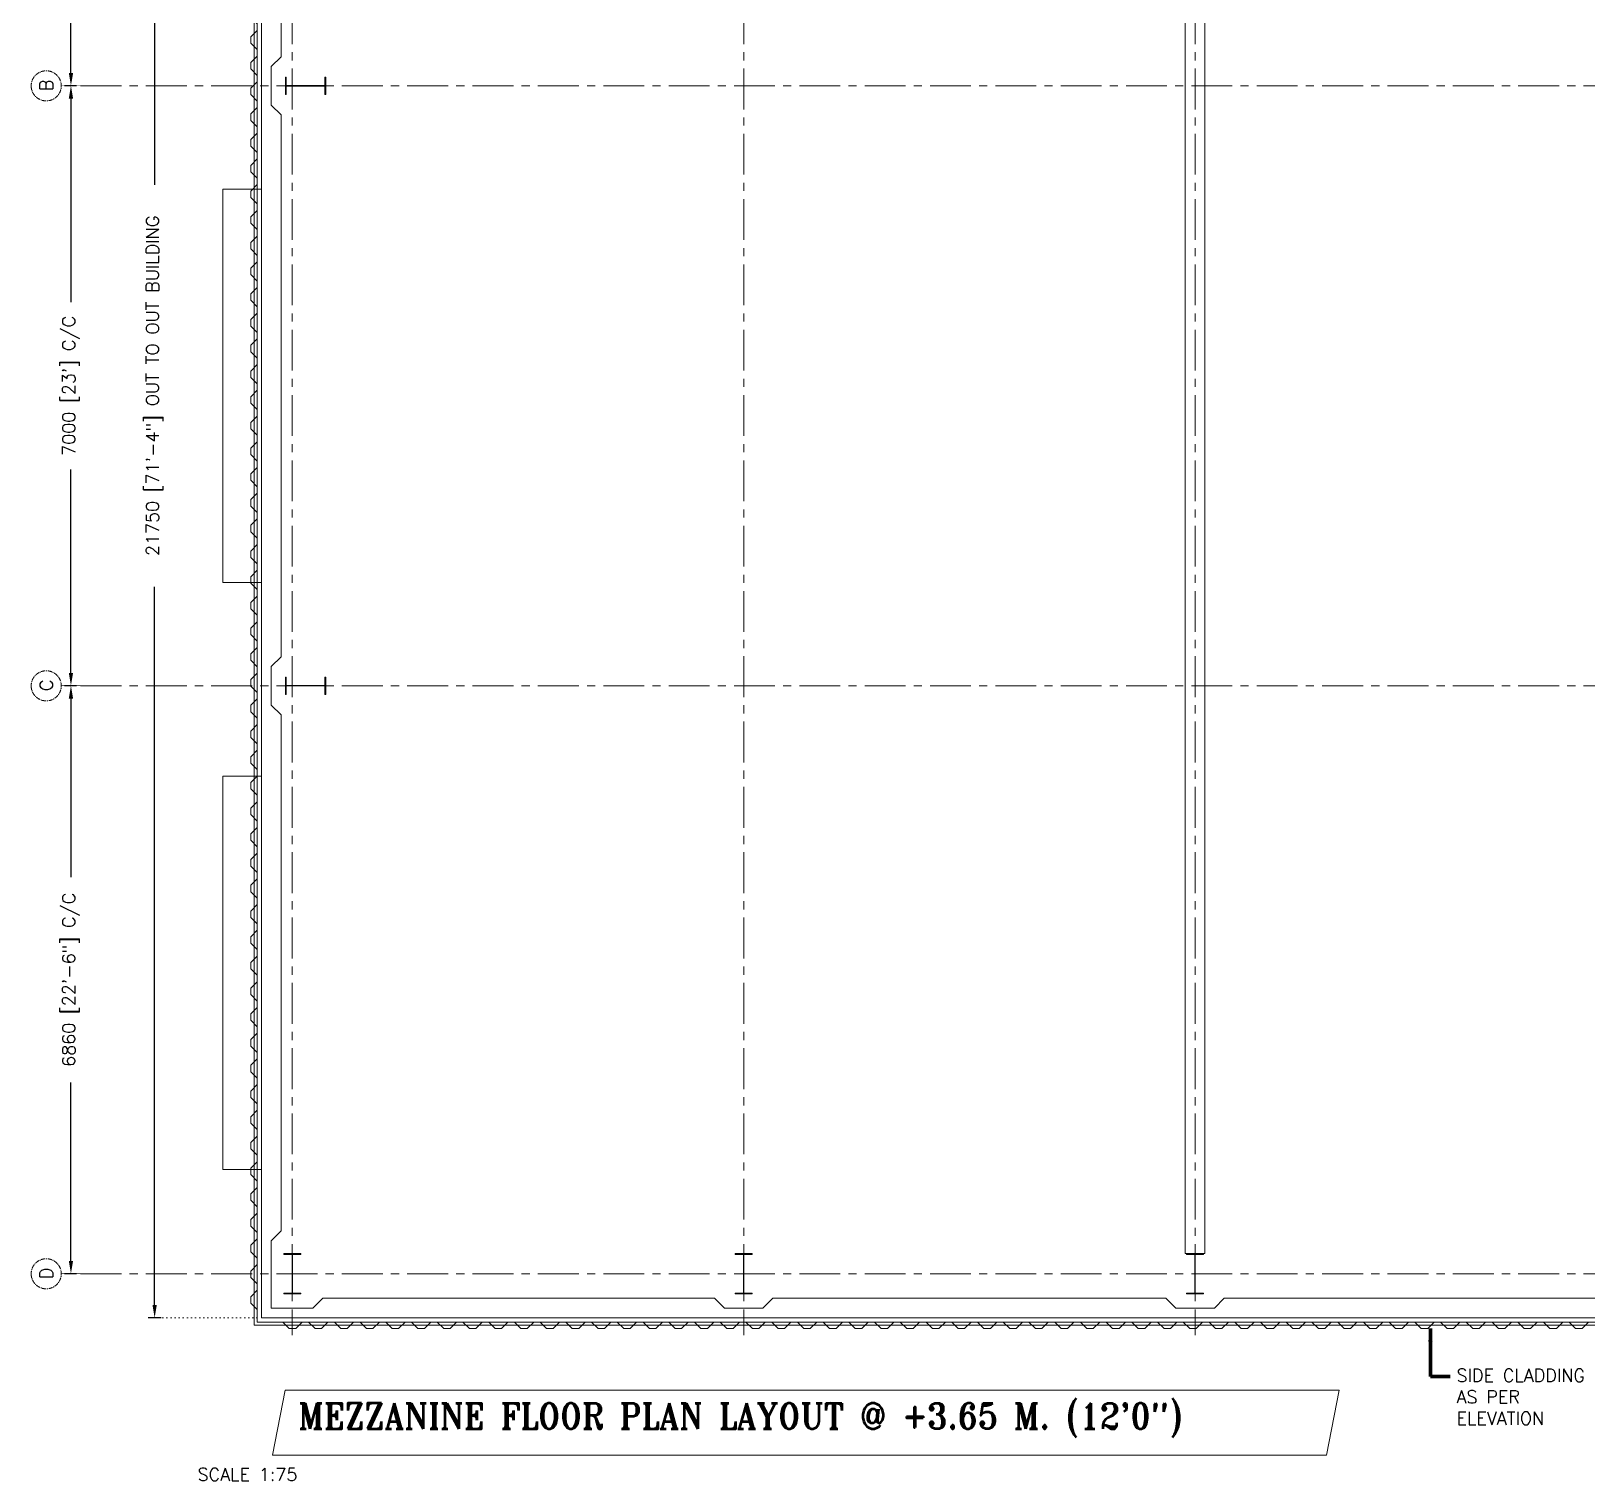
# Model space of a CAD drawing. Header units: millimetres. Extents: x 5227 to 261376, y 53707 to 123566.
# Drawn here: x 91426 to 109568, y 89037 to 105952 of the extents above; entities that cross this region are included whole.
import ezdxf

# ---------------------------------------------------------------- set-up
doc = ezdxf.new("R2010")
doc.units = ezdxf.units.MM
doc.header["$PDMODE"] = 35
doc.header["$PDSIZE"] = -10
doc.linetypes.add('CENTERX2', pattern=[101.6, 63.5, -12.7, 12.7, -12.7])
doc.linetypes.add('DOT', pattern=[6.35, 0, -6.35])
doc.layers.get('0').update_dxf_attribs({"lineweight": 0})
doc.layers.get('Defpoints').update_dxf_attribs({"lineweight": 0})
for name, color, linetype, lineweight in [('PV_DIMENTION_MAIN_ROMAND', 7, 'Continuous', 0), ('PV_DIMENTION_SECOND_ROMANS', 7, 'Continuous', 0), ('PV_DOTED LINE', 252, 'DOT', 0), ('PV_EXTRA_LINE', 252, 'Continuous', 0), ('PV_GRID MARKING', 252, 'Continuous', 0), ('PV_MASONRY', 10, 'Continuous', 0), ('PV_SLAB_LINE', 30, 'Continuous', 0), ('PV_STEEL LINE', 7, 'Continuous', 0), ('PV_STEEL_I SECTION', 5, 'Continuous', 0), ('PV_TEXT_ROMAND', 1, 'Continuous', 0), ('PV_TEXT_ROMANS', 7, 'Continuous', 0)]:
    doc.layers.add(name, color=color, linetype=linetype, lineweight=lineweight)
doc.layers.add('PV_GRID_LINE', color=252, linetype='CENTERX2', lineweight=0, transparency=0.5)
doc.styles.add('PV_ROMAND', font='romand.shx')
doc.styles.add('PV_ROMANS', font='romans.shx')
doc.styles.add('ROMANT', font='ROMANT.shx', dxfattribs={"width": 0.9, "height": 200})
doc.dimstyles.new('PV_1-75_MM', dxfattribs={"dimscale": 75, "dimtxt": 2, "dimasz": 2, "dimexe": 1, "dimexo": 0.625, "dimtad": 0, "dimdec": 0, "dimdsep": 46, "dimtxsty": 'PV_ROMAND', "dimcen": 2.5, "dimadec": 0, "dimazin": 0, "dimtfac": 1, "dimtdec": 0, "dimtmove": 1, "dimatfit": 2, "dimfxl": 1, "dimfxlon": 1, "dimarcsym": 0})
doc.dimstyles.new('PV_1-75_MM_FOOT', dxfattribs={"dimscale": 75, "dimtxt": 2, "dimasz": 2, "dimexe": 1, "dimexo": 0.625, "dimtad": 0, "dimdec": 0, "dimdsep": 46, "dimtxsty": 'PV_ROMAND', "dimcen": 2.5, "dimadec": 0, "dimazin": 0, "dimtfac": 1, "dimtdec": 0, "dimtmove": 1, "dimatfit": 2, "dimfxl": 1, "dimfxlon": 1, "dimarcsym": 0})

# ---------------------------------------------------------------- blocks, each defined once
blk = doc.blocks.new('*U326')
at = {"color": 7}
blk.add_circle((0, 234), 234, dxfattribs=at)
at = {"layer": 'PV_EXTRA_LINE', "linetype": 'CENTERX2', "ltscale": 10}
blk.add_line((0, -300), (0, -34227), dxfattribs=at)
at = {"layer": 'PV_GRID MARKING', "color": 7, "const_width": 10}
blk.add_lwpolyline([(0, 0), (0, -300)], dxfattribs=at)
at = {"layer": 'PV_TEXT_ROMANS', "color": 7, "style": 'PV_ROMANS'}
blk.add_attdef('1', (-101, 132), '', height=200, dxfattribs=at)
blk = doc.blocks.new('*U564')
at = {"color": 7}
blk.add_circle((0, 234), 234, dxfattribs=at)
at = {"layer": 'PV_EXTRA_LINE', "linetype": 'CENTERX2', "ltscale": 10}
blk.add_line((0, -300), (0, -34227), dxfattribs=at)
at = {"layer": 'PV_GRID MARKING', "color": 7, "const_width": 10}
blk.add_lwpolyline([(0, 0), (0, -300)], dxfattribs=at)
at = {"layer": 'PV_TEXT_ROMANS', "color": 7, "style": 'PV_ROMANS'}
blk.add_attdef('1', (-101, 132), '', height=200, dxfattribs=at)
blk = doc.blocks.new('*U565')
at = {"color": 7}
blk.add_circle((0, 234), 234, dxfattribs=at)
at = {"layer": 'PV_EXTRA_LINE', "linetype": 'CENTERX2', "ltscale": 10}
blk.add_line((0, -300), (0, -34227), dxfattribs=at)
at = {"layer": 'PV_GRID MARKING', "color": 7, "const_width": 10}
blk.add_lwpolyline([(0, 0), (0, -300)], dxfattribs=at)
at = {"layer": 'PV_TEXT_ROMANS', "color": 7, "style": 'PV_ROMANS'}
blk.add_attdef('1', (-101, 132), '', height=200, dxfattribs=at)
blk = doc.blocks.new('*U329')
at = {"color": 7}
blk.add_circle((0, 234), 234, dxfattribs=at)
at = {"layer": 'PV_EXTRA_LINE', "linetype": 'CENTERX2', "ltscale": 10}
blk.add_line((0, -300), (0, -46971), dxfattribs=at)
at = {"layer": 'PV_GRID MARKING', "color": 7, "const_width": 10}
blk.add_lwpolyline([(0, 0), (0, -300)], dxfattribs=at)
at = {"layer": 'PV_TEXT_ROMANS', "color": 7, "style": 'PV_ROMANS'}
blk.add_attdef('1', (-80, 132), '', height=200, dxfattribs=at)
blk = doc.blocks.new('*U330')
at = {"color": 7}
blk.add_circle((0, 234), 234, dxfattribs=at)
at = {"layer": 'PV_EXTRA_LINE', "linetype": 'CENTERX2', "ltscale": 10}
blk.add_line((0, -300), (0, -46971), dxfattribs=at)
at = {"layer": 'PV_GRID MARKING', "color": 7, "const_width": 10}
blk.add_lwpolyline([(0, 0), (0, -300)], dxfattribs=at)
at = {"layer": 'PV_TEXT_ROMANS', "color": 7, "style": 'PV_ROMANS'}
blk.add_attdef('1', (-80, 132), '', height=200, dxfattribs=at)
blk = doc.blocks.new('*U331')
at = {"color": 7}
blk.add_circle((0, 234), 234, dxfattribs=at)
at = {"layer": 'PV_EXTRA_LINE', "linetype": 'CENTERX2', "ltscale": 10}
blk.add_line((0, -300), (0, -46971), dxfattribs=at)
at = {"layer": 'PV_GRID MARKING', "color": 7, "const_width": 10}
blk.add_lwpolyline([(0, 0), (0, -300)], dxfattribs=at)
at = {"layer": 'PV_TEXT_ROMANS', "color": 7, "style": 'PV_ROMANS'}
blk.add_attdef('1', (-80, 132), '', height=200, dxfattribs=at)
blk = doc.blocks.new('*D339')
at = {"layer": 'Defpoints', "color": 0, "transparency": 16777216}
for p in [(92003, 112174), (91891, 105314), (92003, 105314)]:
    blk.add_point(p, dxfattribs=at)
at = {"layer": 'PV_DIMENTION_SECOND_ROMANS', "color": 0, "lineweight": -2, "transparency": 16777216}
for p, q in [((91956, 112174), (91816, 112174)), ((91891, 112024), (91891, 109940)), ((91891, 105464), (91891, 107547)), ((91956, 105314), (91816, 105314))]:
    blk.add_line(p, q, dxfattribs=at)
at = {"layer": 'PV_DIMENTION_SECOND_ROMANS', "color": 0, "transparency": 16777216}
for points in [[(91916, 112024), (91866, 112024), (91891, 112174)], [(91866, 105464), (91916, 105464), (91891, 105314)]]:
    blk.add_solid(points, dxfattribs=at)
at = {"layer": 'PV_DIMENTION_SECOND_ROMANS', "color": 0, "transparency": 16777216, "insert": (91891, 108744), "char_height": 150, "attachment_point": 5, "rotation": 90, "style": 'PV_ROMAND'}
blk.add_mtext('6860 [22\'-6"] C/C', dxfattribs=at)
blk = doc.blocks.new('*D340')
at = {"layer": 'Defpoints', "color": 0, "transparency": 16777216}
for p in [(92003, 105314), (91891, 98314), (92003, 98314)]:
    blk.add_point(p, dxfattribs=at)
at = {"layer": 'PV_DIMENTION_SECOND_ROMANS', "color": 0, "lineweight": -2, "transparency": 16777216}
for p, q in [((91956, 105314), (91816, 105314)), ((91891, 105164), (91891, 102789)), ((91891, 98464), (91891, 100838)), ((91956, 98314), (91816, 98314))]:
    blk.add_line(p, q, dxfattribs=at)
at = {"layer": 'PV_DIMENTION_SECOND_ROMANS', "color": 0, "transparency": 16777216}
for points in [[(91916, 105164), (91866, 105164), (91891, 105314)], [(91866, 98464), (91916, 98464), (91891, 98314)]]:
    blk.add_solid(points, dxfattribs=at)
at = {"layer": 'PV_DIMENTION_SECOND_ROMANS', "color": 0, "transparency": 16777216, "insert": (91891, 101814), "char_height": 150, "attachment_point": 5, "rotation": 90, "style": 'PV_ROMAND'}
blk.add_mtext("7000 [23'] C/C", dxfattribs=at)
blk = doc.blocks.new('*D341')
at = {"layer": 'Defpoints', "color": 0, "transparency": 16777216}
for p in [(92003, 98314), (91891, 91454), (92003, 91454)]:
    blk.add_point(p, dxfattribs=at)
at = {"layer": 'PV_DIMENTION_SECOND_ROMANS', "color": 0, "lineweight": -2, "transparency": 16777216}
for p, q in [((91956, 98314), (91816, 98314)), ((91891, 98164), (91891, 96080)), ((91891, 91604), (91891, 93687)), ((91956, 91454), (91816, 91454))]:
    blk.add_line(p, q, dxfattribs=at)
at = {"layer": 'PV_DIMENTION_SECOND_ROMANS', "color": 0, "transparency": 16777216}
for points in [[(91916, 98164), (91866, 98164), (91891, 98314)], [(91866, 91604), (91916, 91604), (91891, 91454)]]:
    blk.add_solid(points, dxfattribs=at)
at = {"layer": 'PV_DIMENTION_SECOND_ROMANS', "color": 0, "transparency": 16777216, "insert": (91891, 94884), "char_height": 150, "attachment_point": 5, "rotation": 90, "style": 'PV_ROMAND'}
blk.add_mtext('6860 [22\'-6"] C/C', dxfattribs=at)
blk = doc.blocks.new('*D342')
at = {"layer": 'Defpoints', "color": 0, "transparency": 16777216}
for p in [(94112, 112689), (92867, 90939), (94112, 90939)]:
    blk.add_point(p, dxfattribs=at)
at = {"layer": 'PV_DIMENTION_SECOND_ROMANS', "color": 0, "lineweight": -2, "transparency": 16777216}
for p, q in [((92942, 112689), (92792, 112689)), ((92867, 112539), (92867, 104157)), ((92867, 91089), (92867, 99470)), ((92942, 90939), (92792, 90939))]:
    blk.add_line(p, q, dxfattribs=at)
at = {"layer": 'PV_DIMENTION_SECOND_ROMANS', "color": 0, "transparency": 16777216}
for points in [[(92892, 112539), (92842, 112539), (92867, 112689)], [(92842, 91089), (92892, 91089), (92867, 90939)]]:
    blk.add_solid(points, dxfattribs=at)
at = {"layer": 'PV_DIMENTION_SECOND_ROMANS', "color": 0, "transparency": 16777216, "insert": (92867, 101814), "char_height": 150, "attachment_point": 5, "rotation": 90, "style": 'PV_ROMAND'}
blk.add_mtext('21750 [71\'-4"] OUT TO OUT BUILDING', dxfattribs=at)
blk = doc.blocks.new('G$C46714317')
at = {"layer": 'PV_STEEL_I SECTION'}
for points in [[(100, 235), (-100, 235), (-100, 225), (100, 225)], [(2, 225), (-3, 225), (-3, -225), (2, -225)], [(100, -235), (-100, -235), (-100, -225), (100, -225)]]:
    blk.add_lwpolyline(points, close=True, dxfattribs=at)
blk = doc.blocks.new('*U829')
at = {"layer": 'PV_STEEL LINE', "color": 250}
for p, q in [((2212.5, 0), (2137.5, 0)), ((2287.5, -75), (2212.5, 0)), ((2362.5, -75), (2287.5, -75)), ((2437.5, 0), (2362.5, -75)), ((2512.5, 0), (2437.5, 0)), ((2587.5, -75), (2512.5, 0)), ((2662.5, -75), (2587.5, -75)), ((2737.5, 0), (2662.5, -75)), ((2812.5, 0), (2737.5, 0)), ((2887.5, -75), (2812.5, 0)), ((2962.5, -75), (2887.5, -75)), ((3037.5, 0), (2962.5, -75)), ((3112.5, 0), (3037.5, 0)), ((3187.5, -75), (3112.5, 0)), ((3262.5, -75), (3187.5, -75)), ((3337.5, 0), (3262.5, -75)), ((3412.5, 0), (3337.5, 0)), ((3487.5, -75), (3412.5, 0)), ((3562.5, -75), (3487.5, -75)), ((3637.5, 0), (3562.5, -75)), ((3712.5, 0), (3637.5, 0)), ((3787.5, -75), (3712.5, 0)), ((3862.5, -75), (3787.5, -75)), ((3937.5, 0), (3862.5, -75)), ((4012.5, 0), (3937.5, 0)), ((4087.5, -75), (4012.5, 0)), ((4162.5, -75), (4087.5, -75)), ((4237.5, 0), (4162.5, -75)), ((4312.5, 0), (4237.5, 0)), ((4387.5, -75), (4312.5, 0)), ((4462.5, -75), (4387.5, -75)), ((4537.5, 0), (4462.5, -75)), ((4612.5, 0), (4537.5, 0)), ((4687.5, -75), (4612.5, 0)), ((4762.5, -75), (4687.5, -75)), ((4837.5, 0), (4762.5, -75)), ((4912.5, 0), (4837.5, 0)), ((4987.5, -75), (4912.5, 0)), ((5062.5, -75), (4987.5, -75)), ((5137.5, 0), (5062.5, -75)), ((5212.5, 0), (5137.5, 0)), ((5287.5, -75), (5212.5, 0)), ((5362.5, -75), (5287.5, -75)), ((5437.5, 0), (5362.5, -75)), ((5512.5, 0), (5437.5, 0)), ((5587.5, -75), (5512.5, 0)), ((5662.5, -75), (5587.5, -75)), ((5737.5, 0), (5662.5, -75)), ((5812.5, 0), (5737.5, 0)), ((5887.5, -75), (5812.5, 0)), ((5962.5, -75), (5887.5, -75)), ((6037.5, 0), (5962.5, -75)), ((6112.5, 0), (6037.5, 0)), ((6187.5, -75), (6112.5, 0)), ((6262.5, -75), (6187.5, -75)), ((6337.5, 0), (6262.5, -75)), ((6412.5, 0), (6337.5, 0)), ((6487.5, -75), (6412.5, 0)), ((6562.5, -75), (6487.5, -75)), ((6637.5, 0), (6562.5, -75)), ((6712.5, 0), (6637.5, 0)), ((6787.5, -75), (6712.5, 0)), ((6862.5, -75), (6787.5, -75)), ((6937.5, 0), (6862.5, -75)), ((7012.5, 0), (6937.5, 0)), ((7087.5, -75), (7012.5, 0)), ((7162.5, -75), (7087.5, -75)), ((7237.5, 0), (7162.5, -75)), ((7312.5, 0), (7237.5, 0)), ((7387.5, -75), (7312.5, 0)), ((7462.5, -75), (7387.5, -75)), ((7537.5, 0), (7462.5, -75)), ((7612.5, 0), (7537.5, 0)), ((7687.5, -75), (7612.5, 0)), ((7762.5, -75), (7687.5, -75)), ((7837.5, 0), (7762.5, -75)), ((7912.5, 0), (7837.5, 0)), ((7987.5, -75), (7912.5, 0)), ((8062.5, -75), (7987.5, -75)), ((8137.5, 0), (8062.5, -75)), ((8212.5, 0), (8137.5, 0)), ((8287.5, -75), (8212.5, 0)), ((8362.5, -75), (8287.5, -75)), ((8437.5, 0), (8362.5, -75)), ((8512.5, 0), (8437.5, 0)), ((8587.5, -75), (8512.5, 0)), ((8662.5, -75), (8587.5, -75)), ((8737.5, 0), (8662.5, -75)), ((8812.5, 0), (8737.5, 0)), ((8887.5, -75), (8812.5, 0)), ((8962.5, -75), (8887.5, -75)), ((9037.5, 0), (8962.5, -75)), ((9112.5, 0), (9037.5, 0)), ((9187.5, -75), (9112.5, 0)), ((9262.5, -75), (9187.5, -75)), ((9337.5, 0), (9262.5, -75)), ((9412.5, 0), (9337.5, 0)), ((9487.5, -75), (9412.5, 0)), ((9562.5, -75), (9487.5, -75)), ((9637.5, 0), (9562.5, -75)), ((9712.5, 0), (9637.5, 0)), ((9787.5, -75), (9712.5, 0)), ((9862.5, -75), (9787.5, -75)), ((9937.5, 0), (9862.5, -75)), ((10012.5, 0), (9937.5, 0)), ((10087.5, -75), (10012.5, 0)), ((10162.5, -75), (10087.5, -75)), ((10237.5, 0), (10162.5, -75)), ((10312.5, 0), (10237.5, 0)), ((10387.5, -75), (10312.5, 0)), ((10462.5, -75), (10387.5, -75)), ((10537.5, 0), (10462.5, -75)), ((10612.5, 0), (10537.5, 0)), ((10687.5, -75), (10612.5, 0)), ((10762.5, -75), (10687.5, -75)), ((10837.5, 0), (10762.5, -75)), ((10912.5, 0), (10837.5, 0)), ((10987.5, -75), (10912.5, 0)), ((11062.5, -75), (10987.5, -75)), ((11137.5, 0), (11062.5, -75)), ((11212.5, 0), (11137.5, 0)), ((11287.5, -75), (11212.5, 0)), ((11362.5, -75), (11287.5, -75)), ((11437.5, 0), (11362.5, -75)), ((11512.5, 0), (11437.5, 0)), ((11587.5, -75), (11512.5, 0)), ((11662.5, -75), (11587.5, -75)), ((11737.5, 0), (11662.5, -75)), ((11812.5, 0), (11737.5, 0)), ((11887.5, -75), (11812.5, 0)), ((11962.5, -75), (11887.5, -75)), ((12037.5, 0), (11962.5, -75)), ((12112.5, 0), (12037.5, 0)), ((12187.5, -75), (12112.5, 0)), ((12262.5, -75), (12187.5, -75)), ((12337.5, 0), (12262.5, -75)), ((12412.5, 0), (12337.5, 0)), ((12487.5, -75), (12412.5, 0)), ((12562.5, -75), (12487.5, -75)), ((12637.5, 0), (12562.5, -75)), ((12712.5, 0), (12637.5, 0)), ((12787.5, -75), (12712.5, 0)), ((12862.5, -75), (12787.5, -75)), ((12937.5, 0), (12862.5, -75)), ((13012.5, 0), (12937.5, 0)), ((13087.5, -75), (13012.5, 0)), ((13162.5, -75), (13087.5, -75)), ((13237.5, 0), (13162.5, -75)), ((13312.5, 0), (13237.5, 0)), ((13387.5, -75), (13312.5, 0)), ((13462.5, -75), (13387.5, -75)), ((13537.5, 0), (13462.5, -75)), ((13612.5, 0), (13537.5, 0)), ((13687.5, -75), (13612.5, 0)), ((13762.5, -75), (13687.5, -75)), ((13837.5, 0), (13762.5, -75)), ((13912.5, 0), (13837.5, 0)), ((13987.5, -75), (13912.5, 0)), ((14062.5, -75), (13987.5, -75)), ((14137.5, 0), (14062.5, -75)), ((14212.5, 0), (14137.5, 0)), ((14287.5, -75), (14212.5, 0)), ((14362.5, -75), (14287.5, -75)), ((14437.5, 0), (14362.5, -75)), ((14512.5, 0), (14437.5, 0)), ((14587.5, -75), (14512.5, 0)), ((14662.5, -75), (14587.5, -75)), ((14737.5, 0), (14662.5, -75)), ((14812.5, 0), (14737.5, 0)), ((14887.5, -75), (14812.5, 0)), ((14962.5, -75), (14887.5, -75)), ((15037.5, 0), (14962.5, -75)), ((15112.5, 0), (15037.5, 0)), ((15187.5, -75), (15112.5, 0)), ((15262.5, -75), (15187.5, -75)), ((15337.5, 0), (15262.5, -75)), ((15412.5, 0), (15337.5, 0)), ((15487.5, -75), (15412.5, 0)), ((15562.5, -75), (15487.5, -75)), ((15637.5, 0), (15562.5, -75)), ((15712.5, 0), (15637.5, 0)), ((15787.5, -75), (15712.5, 0)), ((15862.5, -75), (15787.5, -75)), ((15937.5, 0), (15862.5, -75)), ((16012.5, 0), (15937.5, 0)), ((16087.5, -75), (16012.5, 0)), ((16162.5, -75), (16087.5, -75)), ((16237.5, 0), (16162.5, -75)), ((16312.5, 0), (16237.5, 0)), ((16387.5, -75), (16312.5, 0)), ((16462.5, -75), (16387.5, -75)), ((16537.5, 0), (16462.5, -75)), ((16612.5, 0), (16537.5, 0)), ((16687.5, -75), (16612.5, 0)), ((16762.5, -75), (16687.5, -75)), ((16837.5, 0), (16762.5, -75)), ((16912.5, 0), (16837.5, 0)), ((16987.5, -75), (16912.5, 0)), ((17062.5, -75), (16987.5, -75)), ((17137.5, 0), (17062.5, -75)), ((17212.5, 0), (17137.5, 0)), ((17287.5, -75), (17212.5, 0)), ((17362.5, -75), (17287.5, -75)), ((17437.5, 0), (17362.5, -75)), ((17512.5, 0), (17437.5, 0)), ((17587.5, -75), (17512.5, 0)), ((17662.5, -75), (17587.5, -75)), ((17737.5, 0), (17662.5, -75)), ((17812.5, 0), (17737.5, 0)), ((17887.5, -75), (17812.5, 0)), ((17962.5, -75), (17887.5, -75)), ((18037.5, 0), (17962.5, -75))]:
    blk.add_line(p, q, dxfattribs=at)
blk = doc.blocks.new('*U560')
at = {"layer": 'PV_STEEL LINE', "color": 250}
for p, q in [((2735, -75), (2660, 0)), ((2885, 0), (2810, -75)), ((2960, 0), (2885, 0)), ((3035, -75), (2960, 0)), ((3185, 0), (3110, -75)), ((3260, 0), (3185, 0)), ((3335, -75), (3260, 0)), ((3485, 0), (3410, -75)), ((3560, 0), (3485, 0)), ((3635, -75), (3560, 0)), ((3785, 0), (3710, -75)), ((3860, 0), (3785, 0)), ((3935, -75), (3860, 0)), ((4085, 0), (4010, -75)), ((4160, 0), (4085, 0)), ((4235, -75), (4160, 0)), ((4385, 0), (4310, -75)), ((4460, 0), (4385, 0)), ((4535, -75), (4460, 0)), ((4685, 0), (4610, -75)), ((4760, 0), (4685, 0)), ((4835, -75), (4760, 0)), ((4985, 0), (4910, -75)), ((5060, 0), (4985, 0)), ((5135, -75), (5060, 0)), ((5285, 0), (5210, -75)), ((5360, 0), (5285, 0)), ((5435, -75), (5360, 0)), ((5585, 0), (5510, -75)), ((5660, 0), (5585, 0)), ((5735, -75), (5660, 0)), ((5885, 0), (5810, -75)), ((5960, 0), (5885, 0)), ((6035, -75), (5960, 0)), ((6185, 0), (6110, -75)), ((6260, 0), (6185, 0)), ((6335, -75), (6260, 0)), ((6485, 0), (6410, -75)), ((6560, 0), (6485, 0)), ((6635, -75), (6560, 0)), ((6785, 0), (6710, -75)), ((6860, 0), (6785, 0)), ((6935, -75), (6860, 0)), ((7085, 0), (7010, -75)), ((7160, 0), (7085, 0)), ((7235, -75), (7160, 0)), ((7385, 0), (7310, -75)), ((7460, 0), (7385, 0)), ((7535, -75), (7460, 0)), ((7685, 0), (7610, -75)), ((7760, 0), (7685, 0)), ((7835, -75), (7760, 0)), ((7985, 0), (7910, -75)), ((8060, 0), (7985, 0)), ((8135, -75), (8060, 0)), ((8285, 0), (8210, -75)), ((8360, 0), (8285, 0)), ((8435, -75), (8360, 0)), ((8585, 0), (8510, -75)), ((8660, 0), (8585, 0)), ((8735, -75), (8660, 0)), ((8885, 0), (8810, -75)), ((8960, 0), (8885, 0)), ((9035, -75), (8960, 0)), ((9185, 0), (9110, -75)), ((9260, 0), (9185, 0)), ((9335, -75), (9260, 0)), ((9485, 0), (9410, -75)), ((9560, 0), (9485, 0)), ((9635, -75), (9560, 0)), ((9785, 0), (9710, -75)), ((9860, 0), (9785, 0)), ((9935, -75), (9860, 0)), ((10085, 0), (10010, -75)), ((10160, 0), (10085, 0)), ((10235, -75), (10160, 0)), ((10385, 0), (10310, -75)), ((10460, 0), (10385, 0)), ((10535, -75), (10460, 0)), ((10685, 0), (10610, -75)), ((10760, 0), (10685, 0)), ((10835, -75), (10760, 0)), ((10985, 0), (10910, -75)), ((11060, 0), (10985, 0)), ((11135, -75), (11060, 0)), ((11285, 0), (11210, -75)), ((11360, 0), (11285, 0)), ((11435, -75), (11360, 0)), ((11585, 0), (11510, -75)), ((11660, 0), (11585, 0)), ((11735, -75), (11660, 0)), ((11885, 0), (11810, -75)), ((11960, 0), (11885, 0)), ((12035, -75), (11960, 0)), ((12185, 0), (12110, -75)), ((12260, 0), (12185, 0)), ((12335, -75), (12260, 0)), ((12485, 0), (12410, -75)), ((12560, 0), (12485, 0)), ((12635, -75), (12560, 0)), ((12785, 0), (12710, -75)), ((12860, 0), (12785, 0)), ((12935, -75), (12860, 0)), ((13085, 0), (13010, -75)), ((13160, 0), (13085, 0)), ((13235, -75), (13160, 0)), ((13385, 0), (13310, -75)), ((13460, 0), (13385, 0)), ((13535, -75), (13460, 0)), ((13685, 0), (13610, -75)), ((13760, 0), (13685, 0)), ((13835, -75), (13760, 0)), ((13985, 0), (13910, -75)), ((14060, 0), (13985, 0)), ((14135, -75), (14060, 0)), ((14285, 0), (14210, -75)), ((14360, 0), (14285, 0)), ((14435, -75), (14360, 0)), ((14585, 0), (14510, -75)), ((14660, 0), (14585, 0)), ((14735, -75), (14660, 0)), ((14885, 0), (14810, -75)), ((14960, 0), (14885, 0)), ((15035, -75), (14960, 0)), ((15185, 0), (15110, -75)), ((15260, 0), (15185, 0)), ((15335, -75), (15260, 0)), ((15485, 0), (15410, -75)), ((15560, 0), (15485, 0)), ((15635, -75), (15560, 0)), ((15785, 0), (15710, -75)), ((15860, 0), (15785, 0)), ((15935, -75), (15860, 0)), ((16085, 0), (16010, -75)), ((16160, 0), (16085, 0)), ((16235, -75), (16160, 0)), ((16385, 0), (16310, -75)), ((16460, 0), (16385, 0)), ((16535, -75), (16460, 0)), ((16685, 0), (16610, -75)), ((16760, 0), (16685, 0)), ((16835, -75), (16760, 0)), ((16985, 0), (16910, -75)), ((17060, 0), (16985, 0)), ((17135, -75), (17060, 0)), ((17285, 0), (17210, -75)), ((17360, 0), (17285, 0)), ((17435, -75), (17360, 0)), ((17585, 0), (17510, -75)), ((17660, 0), (17585, 0)), ((17735, -75), (17660, 0)), ((17885, 0), (17810, -75)), ((2810, -75), (2735, -75)), ((3110, -75), (3035, -75)), ((3410, -75), (3335, -75)), ((3710, -75), (3635, -75)), ((4010, -75), (3935, -75)), ((4310, -75), (4235, -75)), ((4610, -75), (4535, -75)), ((4910, -75), (4835, -75)), ((5210, -75), (5135, -75)), ((5510, -75), (5435, -75)), ((5810, -75), (5735, -75)), ((6110, -75), (6035, -75)), ((6410, -75), (6335, -75)), ((6710, -75), (6635, -75)), ((7010, -75), (6935, -75)), ((7310, -75), (7235, -75)), ((7610, -75), (7535, -75)), ((7910, -75), (7835, -75)), ((8210, -75), (8135, -75)), ((8510, -75), (8435, -75)), ((8810, -75), (8735, -75)), ((9110, -75), (9035, -75)), ((9410, -75), (9335, -75)), ((9710, -75), (9635, -75)), ((10010, -75), (9935, -75)), ((10310, -75), (10235, -75)), ((10610, -75), (10535, -75)), ((10910, -75), (10835, -75)), ((11210, -75), (11135, -75)), ((11510, -75), (11435, -75)), ((11810, -75), (11735, -75)), ((12110, -75), (12035, -75)), ((12410, -75), (12335, -75)), ((12710, -75), (12635, -75)), ((13010, -75), (12935, -75)), ((13310, -75), (13235, -75)), ((13610, -75), (13535, -75)), ((13910, -75), (13835, -75)), ((14210, -75), (14135, -75)), ((14510, -75), (14435, -75)), ((14810, -75), (14735, -75)), ((15110, -75), (15035, -75)), ((15410, -75), (15335, -75)), ((15710, -75), (15635, -75)), ((16010, -75), (15935, -75)), ((16310, -75), (16235, -75)), ((16610, -75), (16535, -75)), ((16910, -75), (16835, -75)), ((17210, -75), (17135, -75)), ((17510, -75), (17435, -75)), ((17810, -75), (17735, -75))]:
    blk.add_line(p, q, dxfattribs=at)

msp = doc.modelspace()

# ---------------------------------------------------------------- linework, layer by layer
at = {"layer": 'PV_DIMENTION_MAIN_ROMAND'}
msp.add_lwpolyline([(94062.3, 112738.5), (126462.3, 112738.5), (126462.3, 90888.5), (94062.3, 90888.5)], close=True, dxfattribs=at)
at = {"layer": 'PV_DIMENTION_SECOND_ROMANS'}
msp.add_lwpolyline([(126495.3, 90855.5), (94029.3, 90855.5), (94029.3, 112771.5), (126495.3, 112771.5)], close=True, dxfattribs=at)
at = {"layer": 'PV_DOTED LINE', "ltscale": 7.5}
msp.add_line((92867.1, 90938.5), (94112.3, 90938.5), dxfattribs=at)
at = {"layer": 'PV_MASONRY', "color": 252}
msp.add_lwpolyline([(104884, 109073.5), (105114, 109073.5), (105114, 91688.5), (104884, 91688.5)], close=True, dxfattribs=at)
at = {"layer": 'PV_MASONRY'}
for points in [[(94112.3, 106899.2), (94112.3, 90938.5), (126412.3, 90938.5)], [(109922.3, 91168.5), (105339, 91168.5), (105224, 91053.5), (104774, 91053.5), (104659, 91168.5), (100075.7, 91168.5), (99960.7, 91053.5), (99510.7, 91053.5), (99395.7, 91168.5), (94827.3, 91168.5), (94712.3, 91053.5), (94227.3, 91053.5), (94227.3, 91838.5), (94342.3, 91953.5), (94342.3, 97973.5), (94227.3, 98088.5), (94227.3, 98538.5), (94342.3, 98653.5), (94342.3, 104973.5), (94227.3, 105088.5), (94227.3, 105538.5), (94342.3, 105653.5), (94342.3, 106899.2)]]:
    msp.add_lwpolyline(points, dxfattribs=at)
at = {"layer": 'PV_SLAB_LINE'}
for points in [[(94112.3, 99518.5), (93662.3, 99518.5), (93662.3, 104108.5), (94112.3, 104108.5)], [(94112.3, 92668.5), (93662.3, 92668.5), (93662.3, 97258.5), (94112.3, 97258.5)]]:
    msp.add_lwpolyline(points, dxfattribs=at)
at = {"layer": 'PV_TEXT_ROMAND'}
msp.add_lwpolyline([(94389.4, 90094.3), (106680.8, 90094.3), (106530.8, 89337.1), (94239.4, 89337.1)], close=True, dxfattribs=at)

# ---------------------------------------------------------------- block references
at = {"layer": 'PV_DIMENTION_SECOND_ROMANS', "rotation": 270}
for p in [(94627.3, 105313.5), (94627.3, 98313.5)]:
    msp.add_blockref('G$C46714317', p, dxfattribs=at)
at = {"layer": 'PV_DIMENTION_SECOND_ROMANS'}
for p in [(94472.3, 91453.5), (99735.7, 91453.5), (104999, 91453.5)]:
    msp.add_blockref('G$C46714317', p, dxfattribs=at)
at = {"layer": 'PV_GRID_LINE', "linetype": 'ByBlock', "lineweight": 0, "xscale": 0.75, "yscale": 0.75, "zscale": 0.75}
for name, p, values in [('*U326', (94472.3, 116408.6), {'1': '1'}), ('*U564', (99735.7, 116408.6), {'1': '2'}), ('*U565', (104999, 116408.6), {'1': '3'})]:
    msp.add_blockref(name, p, dxfattribs=at).add_auto_attribs(values)
at = {"layer": 'PV_GRID_LINE', "linetype": 'ByBlock', "lineweight": 0}
ref = msp.add_blockref('*U329', (91778.2, 105313.5), dxfattribs=dict(at, xscale=-0.75, yscale=0.75, zscale=0.75, rotation=89.99999999951413))
ref.add_attrib('1', 'B', (91678.9, 105252.1), dxfattribs={"layer": 'PV_TEXT_ROMANS', "color": 7, "height": 150, "rotation": 90, "style": 'PV_ROMANS'})
ref = msp.add_blockref('*U330', (91778.2, 98313.5), dxfattribs=dict(at, xscale=-0.75, yscale=0.75, zscale=0.75, rotation=89.99999999951413))
ref.add_attrib('1', 'C', (91678.9, 98252.1), dxfattribs={"layer": 'PV_TEXT_ROMANS', "color": 7, "height": 150, "rotation": 90, "style": 'PV_ROMANS'})
ref = msp.add_blockref('*U331', (91778.2, 91453.5), dxfattribs=dict(at, xscale=-0.75, yscale=0.75, zscale=0.75, rotation=89.99999999951413))
ref.add_attrib('1', 'D', (91678.9, 91392.1), dxfattribs={"layer": 'PV_TEXT_ROMANS', "color": 7, "height": 150, "rotation": 90, "style": 'PV_ROMANS'})
at = {"layer": 'PV_TEXT_ROMANS', "lineweight": 0, "rotation": 270}
msp.add_blockref('*U829', (94062.3, 109073.5), dxfattribs=at)
at = {"layer": 'PV_TEXT_ROMANS', "lineweight": 0, "xscale": -1, "rotation": 3.157578379889062e-06}
msp.add_blockref('*U560', (112247.3, 90888.5), dxfattribs=at)

# ---------------------------------------------------------------- texts
at = {"layer": 'PV_TEXT_ROMAND', "insert": (94539.4, 89944.3), "char_height": 300, "attachment_point": 1, "style": 'ROMANT'}
msp.add_mtext('\\pxql;{\\C1;MEZZANINE FLOOR PLAN LAYOUT @ +3.65 M. (12\'0")}', dxfattribs=at)
at = {"layer": 'PV_TEXT_ROMANS', "char_height": 150, "style": 'PV_ROMANS'}
for s, insert, attachment_point in [('\\pxr0.05385,ql;SIDE CLADDING \\PAS PER \\PELEVATION', (108047.6, 90342.8), 1), ('\\pxr0.05385,ql;SCALE 1:75', (94539.4, 89187.1), 3)]:
    msp.add_mtext(s, dxfattribs=dict(at, insert=insert, attachment_point=attachment_point))

# ---------------------------------------------------------------- dimensions: what is measured, and where the dimension line sits
at = {"layer": 'PV_DIMENTION_SECOND_ROMANS'}
for base, p1, p2, text, picture, middle in [((92867.1, 90938.5), (94112.3, 112688.5), (94112.3, 90938.5), '<> OUT TO OUT BUILDING', '*D342', (92867.1, 101813.5)), ((91890.7, 105313.5), (92003.1, 112173.5), (92003.1, 105313.5), '<> C/C', '*D339', (91890.7, 108743.5)), ((91890.7, 98313.5), (92003.1, 105313.5), (92003.1, 98313.5), '<> C/C', '*D340', (91890.7, 101813.5)), ((91890.7, 91453.5), (92003.1, 98313.5), (92003.1, 91453.5), '<> C/C', '*D341', (91890.7, 94883.5))]:
    dim = msp.add_linear_dim(base=base, p1=p1, p2=p2, angle=90, text=text, dimstyle='PV_1-75_MM_FOOT', override={"dimtxsty": 'PV_ROMAND'}, dxfattribs=at)
    dim.commit()
    dim.dimension.update_dxf_attribs({"geometry": picture, "text_midpoint": middle})

# ---------------------------------------------------------------- leaders
msp.add_leader([(107743.3, 90813.5), (107743.3, 90256), (107974.5, 90256)], dimstyle='PV_1-75_MM', override={"dimscale": 75, "dimtxt": 2, "dimasz": 2, "dimgap": 0.625, "dimtad": 0, "dimtxsty": 'PV_ROMAND', "dimclrd": 0, "dimlwd": 65534})

doc.saveas('drawing.dxf')
